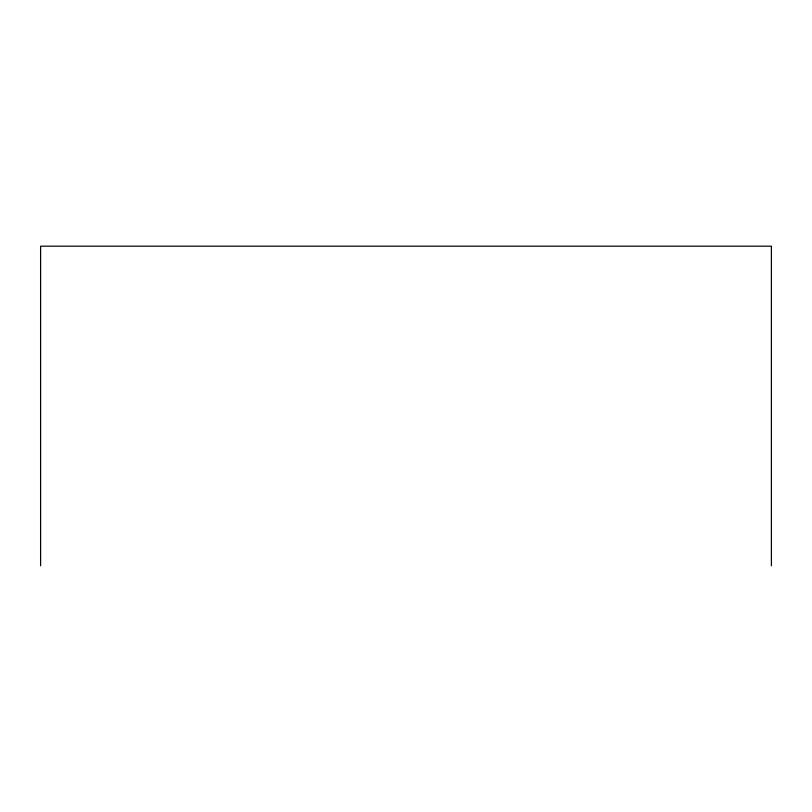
<?xml version="1.0" encoding="UTF-8"?>
<svg xmlns="http://www.w3.org/2000/svg" width="812" height="812" viewBox="0 0 812 812"><rect width="100%" height="100%" fill="white"/><g stroke="black" fill="none" stroke-linecap="round" stroke-linejoin="round"><path stroke-width="1.22" d="M771.4 565.812L771.4 246.188L40.6 246.188L40.6 565.812"/></g></svg>
